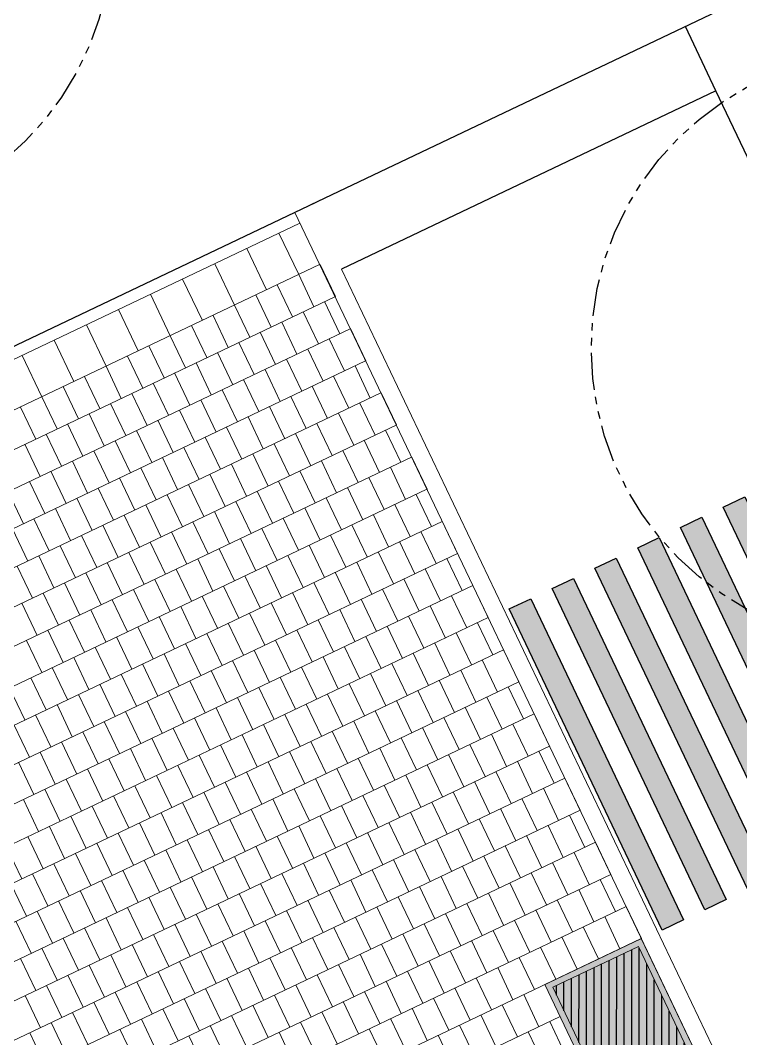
# Model space of a CAD drawing. Header units: metres. Extents: x 678805 to 1359287, y 2747329 to 5497370.
# Drawn here: x 679954.1 to 679966.25, y 2748825.27 to 2748842.45 of the extents above; entities that cross this region are included whole.
import ezdxf
from ezdxf.enums import TextEntityAlignment as Align

# ---------------------------------------------------------------- set-up
doc = ezdxf.new("R2010")
doc.units = ezdxf.units.M
for name, pattern in [('XREF_MON_EIT SUPPORT$0$HIDDEN', [0.375, 0.25, -0.125]), ('XREF_MON_EIT SUPPORT$0$LIM ACERAS$0$PHANTOM2', [1.25, 0.625, -0.125, 0.125, -0.125, 0.125, -0.125]), ('XREF_MON_SFT_TREES$0$HIDDEN', [0.375, 0.25, -0.125])]:
    doc.linetypes.add(name, pattern=pattern)
for name, color, linetype in [('00_XREF_MON_HSC_PAVEMENT', 7, 'Continuous'), ('00_XREF_TWQ_SFT_TREES', 7, 'Continuous'), ('00_XREF_TWQ_URBAN CONTEXT', 7, 'Continuous'), ('XREF_MON_EIT SUPPORT$0$02-L-Painted line', 254, 'Continuous'), ('XREF_MON_EIT SUPPORT$0$02-L-PINTURA', 253, 'Continuous'), ('XREF_MON_EIT SUPPORT$0$L-Límite Acera', 9, 'Continuous'), ('XREF_MON_EIT SUPPORT$0$SL_TREE_CANOPY_', 254, 'XREF_MON_EIT SUPPORT$0$HIDDEN'), ('XREF_MON_EIT SUPPORT$0$SL_TREE_TRUNK_', 254, 'Continuous'), ('XREF_MON_EIT SUPPORT$0$SL_Trees_out_of_scope_', 254, 'Continuous'), ('XREF_MON_GENERAL_LAYOUT$0$02-L-Edge Line Stair +10cm', 6, 'Continuous'), ('XREF_MON_HSC_PAVEMENT$0$03-TR-Tree Pit_Green', 74, 'Continuous'), ('XREF_MON_SFT_TREES$0$SL_TREE_CANOPY', 251, 'XREF_MON_SFT_TREES$0$HIDDEN'), ('XREF_MON_SFT_TREES$0$SL_TREE_TRUNK', 251, 'Continuous'), ('XREF_MON_URBAN CONTEXT$0$XREF_MON_EIT SUPPORT', 7, 'Continuous')]:
    doc.layers.add(name, color=color, linetype=linetype)
for name, color, linetype, true_color in [('02-L-Waterfeatures 01', 7, 'Continuous', 0x4da6ff), ('XREF_MON_HSC_PAVEMENT$0$03-TR-Tree Pit_White', 7, 'Continuous', 0xfcfcfc), ('XREF_MON_SFT_TREES$0$SL_TREE_ACACIA_NILOTICA', 7, 'Continuous', 0x264d00)]:
    doc.layers.add(name, color=color, linetype=linetype, true_color=true_color)
for name, color, linetype, lineweight in [('XREF_MON_GENERAL_LAYOUT$0$02-L-Material Change', 251, 'Continuous', 5), ('XREF_MON_GENERAL_LAYOUT$0$04-BK-Tree Pit', 6, 'Continuous', 5), ('XREF_MON_HSC_PAVEMENT$0$04-BK-Tree Pit', 6, 'Continuous', 5)]:
    doc.layers.add(name, color=color, linetype=linetype, lineweight=lineweight)
doc.layers.add('XREF_MON_HSC_PAVEMENT$0$02-L-Joints-Paviment_07_Precast Concrete Blocks 60X40', color=7, linetype='Continuous', lineweight=5, true_color=0x999999)
doc.layers.add('XREF_MON_HSC_PAVEMENT$0$03-TR-Pavement_07_Precast Concrete Blocks 60X40', color=7, linetype='Continuous', lineweight=5, true_color=0x999999)
doc.layers.get('XREF_MON_SFT_TREES$0$SL_TREE_ACACIA_NILOTICA').off()
doc.styles.add('XREF_MON_GENERAL_LAYOUT$0$Standard', font='arial.ttf')

# ---------------------------------------------------------------- blocks, each defined once
blk = doc.blocks.new('*U44')
h = blk.add_hatch(color=256)
h.dxf.hatch_style = 1
h.paths.add_polyline_path([(7.523, 14.549), (7.523, 14.949), (13.523, 14.949), (13.523, 14.549)])
h = blk.add_hatch(color=256)
h.dxf.hatch_style = 1
h.paths.add_polyline_path([(7.523, 13.749), (7.523, 14.149), (13.523, 14.149), (13.523, 13.749)])
h = blk.add_hatch(color=256)
h.dxf.hatch_style = 1
h.paths.add_polyline_path([(7.523, 12.949), (7.523, 13.349), (13.523, 13.349), (13.523, 12.949)])
h = blk.add_hatch(color=256)
h.dxf.hatch_style = 1
h.paths.add_polyline_path([(7.523, 12.149), (7.523, 12.549), (13.523, 12.549), (13.523, 12.149)])
h = blk.add_hatch(color=256)
h.dxf.hatch_style = 1
h.paths.add_polyline_path([(7.523, 11.349), (7.523, 11.749), (13.523, 11.749), (13.523, 11.349)])
h = blk.add_hatch(color=256)
h.dxf.hatch_style = 1
h.paths.add_polyline_path([(7.523, 10.549), (7.523, 10.949), (13.523, 10.949), (13.523, 10.549)])
h = blk.add_hatch(color=256)
h.dxf.hatch_style = 1
h.paths.add_polyline_path([(7.523, 9.749), (7.523, 10.149), (13.523, 10.149), (13.523, 9.749)])
h = blk.add_hatch(color=256)
h.dxf.hatch_style = 1
h.paths.add_polyline_path([(7.523, 8.949), (7.523, 9.349), (13.523, 9.349), (13.523, 8.949)])
h = blk.add_hatch(color=256)
h.dxf.hatch_style = 1
h.paths.add_polyline_path([(7.523, 8.149), (7.523, 8.549), (13.523, 8.549), (13.523, 8.149)])
at = {"layer": 'XREF_MON_EIT SUPPORT$0$02-L-PINTURA'}
for points in [[(7.523, 14.549), (7.523, 14.949), (13.523, 14.949), (13.523, 14.549)], [(7.523, 13.749), (7.523, 14.149), (13.523, 14.149), (13.523, 13.749)], [(7.523, 12.949), (7.523, 13.349), (13.523, 13.349), (13.523, 12.949)], [(7.523, 12.149), (7.523, 12.549), (13.523, 12.549), (13.523, 12.149)], [(7.523, 11.349), (7.523, 11.749), (13.523, 11.749), (13.523, 11.349)], [(7.523, 10.549), (7.523, 10.949), (13.523, 10.949), (13.523, 10.549)], [(7.523, 9.749), (7.523, 10.149), (13.523, 10.149), (13.523, 9.749)], [(7.523, 8.949), (7.523, 9.349), (13.523, 9.349), (13.523, 8.949)], [(7.523, 8.149), (7.523, 8.549), (13.523, 8.549), (13.523, 8.149)]]:
    blk.add_lwpolyline(points, close=True, dxfattribs=at)
blk = doc.blocks.new('XREF_MON_EIT SUPPORT$0$trees_outofboundaries')
at = {"layer": 'XREF_MON_EIT SUPPORT$0$SL_TREE_TRUNK_'}
h = blk.add_hatch(color=256, dxfattribs=at)
h.dxf.hatch_style = 1
edge = h.paths.add_edge_path()
edge.add_arc((0, 0), 0.25, 0, 360)
at = {"layer": 'XREF_MON_EIT SUPPORT$0$SL_TREE_CANOPY_', "linetype": 'XREF_MON_EIT SUPPORT$0$LIM ACERAS$0$PHANTOM2'}
blk.add_circle((0, 0), 5, dxfattribs=at)
at = {"layer": 'XREF_MON_EIT SUPPORT$0$SL_TREE_TRUNK_'}
blk.add_circle((0, 0), 0.25, dxfattribs=at)
blk = doc.blocks.new('XREF_MON_EIT SUPPORT')
at = {"layer": 'XREF_MON_EIT SUPPORT$0$L-Límite Acera'}
for points in [[(679975.859, 2748847.363), (679959, 2748839.34)], [(679965.837, 2748841.264), (679965.321, 2748842.348)], [(679965.837, 2748841.265), (679959.516, 2748838.257)], [(680033.752, 2748699.05), (679965.837, 2748841.265)]]:
    blk.add_lwpolyline(points, dxfattribs=at)
at = {"layer": 'XREF_MON_EIT SUPPORT$0$02-L-Painted line', "rotation": 295.4458425023207}
blk.add_blockref('*U44', (679951.758, 2748835.814), dxfattribs=at)
at = {"layer": 'XREF_MON_EIT SUPPORT$0$SL_Trees_out_of_scope_'}
for p in [(679950.648, 2748843.953), (679968.732, 2748836.923)]:
    blk.add_blockref('XREF_MON_EIT SUPPORT$0$trees_outofboundaries', p, dxfattribs=at)
blk = doc.blocks.new('XREF_MON_URBAN CONTEXT')
at = {"layer": 'XREF_MON_URBAN CONTEXT$0$XREF_MON_EIT SUPPORT'}
blk.add_blockref('XREF_MON_EIT SUPPORT', (0, 0), dxfattribs=at)
blk = doc.blocks.new('XREF_MON_SFT_TREES$0$Acacia_nilotica')
h = blk.add_hatch()
h.set_pattern_fill('ANSI31', color=256, scale=0.1)
edge = h.paths.add_edge_path()
edge.add_arc((0, 0), 4, 0, 360)
at = {"layer": 'XREF_MON_SFT_TREES$0$SL_TREE_TRUNK'}
h = blk.add_hatch(color=256, dxfattribs=at)
h.dxf.hatch_style = 1
edge = h.paths.add_edge_path()
edge.add_arc((0, 0), 0.25, 0, 360)
at = {"layer": 'XREF_MON_SFT_TREES$0$SL_TREE_CANOPY', "linetype": 'XREF_MON_SFT_TREES$0$HIDDEN'}
blk.add_circle((0, 0), 4, dxfattribs=at)
at = {"layer": 'XREF_MON_SFT_TREES$0$SL_TREE_TRUNK'}
blk.add_circle((0, 0), 0.25, dxfattribs=at)
blk = doc.blocks.new('XREF_MON_SFT_TREES')
at = {"layer": 'XREF_MON_SFT_TREES$0$SL_TREE_ACACIA_NILOTICA', "rotation": 25.44812939262281}
blk.add_blockref('XREF_MON_SFT_TREES$0$Acacia_nilotica', (679952.323, 2748820.132), dxfattribs=at)
blk = doc.blocks.new('XREF_MON_HSC_PAVEMENT$0$ALCORQUE RECTANGULAR')
at = {"layer": 'XREF_MON_HSC_PAVEMENT$0$03-TR-Tree Pit_Green', "ltscale": 0.3}
h = blk.add_hatch(dxfattribs=at)
h.set_pattern_fill('ANSI31', color=256, scale=0.04, angle=-45)
h.set_pattern_definition([(360, (-2068898.16958, 3428624.0145), (3e-17, 0.127), [])])
h.paths.add_polyline_path([(679903.391, 2748647.421), (679902.702, 2748648.869), (679904.689, 2748649.814), (679905.377, 2748648.367)])
at = {"layer": 'XREF_MON_HSC_PAVEMENT$0$03-TR-Tree Pit_White'}
h = blk.add_hatch(color=256, dxfattribs=at)
h.dxf.hatch_style = 1
h.paths.add_polyline_path([(679903.344, 2748647.288), (679902.569, 2748648.916), (679904.736, 2748649.947), (679905.511, 2748648.319)])
blk = doc.blocks.new('XREF_MON_HSC_PAVEMENT')
at = {"layer": 'XREF_MON_HSC_PAVEMENT$0$02-L-Joints-Paviment_07_Precast Concrete Blocks 60X40'}
for p, q in [((679958.795, 2748838.164), (679958.462, 2748838.863)), ((679958.253, 2748837.906), (679957.921, 2748838.605)), ((679957.711, 2748837.648), (679957.379, 2748838.347)), ((679959.156, 2748838.336), (679959.414, 2748837.794)), ((679958.795, 2748838.164), (679959.053, 2748837.622)), ((679957.17, 2748837.39), (679956.837, 2748838.089)), ((679958.434, 2748837.992), (679958.691, 2748837.45)), ((679956.628, 2748837.133), (679956.295, 2748837.832)), ((679958.072, 2748837.82), (679958.33, 2748837.278)), ((679957.711, 2748837.648), (679957.969, 2748837.106)), ((679959.231, 2748837.707), (679959.489, 2748837.165)), ((679956.086, 2748836.875), (679955.754, 2748837.574)), ((679957.35, 2748837.476), (679957.608, 2748836.934)), ((679958.87, 2748837.535), (679959.127, 2748836.993)), ((679955.544, 2748836.617), (679955.212, 2748837.316)), ((679956.989, 2748837.304), (679957.247, 2748836.763)), ((679958.508, 2748837.363), (679958.766, 2748836.821)), ((679959.672, 2748837.252), (679959.929, 2748836.71)), ((679956.628, 2748837.133), (679956.885, 2748836.591)), ((679958.147, 2748837.191), (679958.405, 2748836.649)), ((679959.31, 2748837.08), (679959.568, 2748836.538)), ((679955.003, 2748836.359), (679954.67, 2748837.058)), ((679956.266, 2748836.961), (679956.524, 2748836.419)), ((679957.786, 2748837.019), (679958.044, 2748836.477)), ((679958.949, 2748836.908), (679959.207, 2748836.367)), ((679954.461, 2748836.101), (679954.128, 2748836.8)), ((679955.905, 2748836.789), (679956.163, 2748836.247)), ((679957.425, 2748836.847), (679957.683, 2748836.306)), ((679958.588, 2748836.736), (679958.846, 2748836.195)), ((679955.544, 2748836.617), (679955.802, 2748836.075)), ((679957.064, 2748836.676), (679957.321, 2748836.134)), ((679958.227, 2748836.565), (679958.485, 2748836.023)), ((679959.746, 2748836.623), (679960.004, 2748836.081)), ((679955.183, 2748836.445), (679955.441, 2748835.903)), ((679956.702, 2748836.504), (679956.96, 2748835.962)), ((679957.866, 2748836.393), (679958.123, 2748835.851)), ((679959.385, 2748836.451), (679959.643, 2748835.91)), ((679954.822, 2748836.273), (679955.079, 2748835.731)), ((679956.341, 2748836.332), (679956.599, 2748835.79)), ((679957.504, 2748836.221), (679957.762, 2748835.679)), ((679959.024, 2748836.279), (679959.282, 2748835.738)), ((679954.46, 2748836.101), (679954.718, 2748835.559)), ((679955.98, 2748836.16), (679956.238, 2748835.618)), ((679957.143, 2748836.049), (679957.401, 2748835.507)), ((679958.663, 2748836.108), (679958.921, 2748835.566)), ((679960.187, 2748836.169), (679960.445, 2748835.627)), ((679954.099, 2748835.929), (679954.357, 2748835.388)), ((679955.619, 2748835.988), (679955.877, 2748835.446)), ((679956.782, 2748835.877), (679957.04, 2748835.335)), ((679958.302, 2748835.936), (679958.559, 2748835.394)), ((679959.826, 2748835.997), (679960.084, 2748835.455)), ((679955.258, 2748835.816), (679955.515, 2748835.274)), ((679956.421, 2748835.705), (679956.679, 2748835.163)), ((679957.94, 2748835.764), (679958.198, 2748835.222)), ((679959.465, 2748835.825), (679959.723, 2748835.283)), ((679954.896, 2748835.644), (679955.154, 2748835.102)), ((679956.06, 2748835.533), (679956.317, 2748834.992)), ((679957.579, 2748835.592), (679957.837, 2748835.05)), ((679959.104, 2748835.653), (679959.361, 2748835.111)), ((679960.262, 2748835.54), (679960.52, 2748834.998)), ((679954.535, 2748835.472), (679954.793, 2748834.931)), ((679955.698, 2748835.361), (679955.956, 2748834.82)), ((679957.218, 2748835.42), (679957.476, 2748834.878)), ((679958.742, 2748835.481), (679959, 2748834.939)), ((679959.901, 2748835.368), (679960.159, 2748834.826)), ((679954.174, 2748835.301), (679954.432, 2748834.759)), ((679955.337, 2748835.19), (679955.595, 2748834.648)), ((679956.857, 2748835.248), (679957.115, 2748834.706)), ((679958.381, 2748835.309), (679958.639, 2748834.767)), ((679959.54, 2748835.196), (679959.797, 2748834.654)), ((679954.976, 2748835.018), (679955.234, 2748834.476)), ((679956.496, 2748835.076), (679956.753, 2748834.535)), ((679958.02, 2748835.137), (679958.278, 2748834.595)), ((679959.178, 2748835.024), (679959.436, 2748834.482)), ((679960.703, 2748835.085), (679960.961, 2748834.543)), ((679954.615, 2748834.846), (679954.873, 2748834.304)), ((679956.134, 2748834.904), (679956.392, 2748834.363)), ((679957.659, 2748834.965), (679957.917, 2748834.424)), ((679958.817, 2748834.852), (679959.075, 2748834.31)), ((679960.342, 2748834.913), (679960.599, 2748834.371)), ((679954.254, 2748834.674), (679954.512, 2748834.132)), ((679955.773, 2748834.733), (679956.031, 2748834.191)), ((679957.298, 2748834.794), (679957.555, 2748834.252)), ((679958.456, 2748834.68), (679958.714, 2748834.138)), ((679959.98, 2748834.741), (679960.238, 2748834.199)), ((679953.893, 2748834.502), (679954.15, 2748833.96)), ((679955.412, 2748834.561), (679955.67, 2748834.019)), ((679956.936, 2748834.622), (679957.194, 2748834.08)), ((679958.095, 2748834.508), (679958.353, 2748833.967)), ((679959.619, 2748834.569), (679959.877, 2748834.028)), ((679955.051, 2748834.389), (679955.309, 2748833.847)), ((679956.575, 2748834.45), (679956.833, 2748833.908)), ((679957.734, 2748834.337), (679957.991, 2748833.795)), ((679959.258, 2748834.397), (679959.516, 2748833.856)), ((679960.778, 2748834.456), (679961.035, 2748833.914)), ((679954.69, 2748834.217), (679954.947, 2748833.675)), ((679956.214, 2748834.278), (679956.472, 2748833.736)), ((679957.372, 2748834.165), (679957.63, 2748833.623)), ((679958.897, 2748834.226), (679959.155, 2748833.684)), ((679960.416, 2748834.284), (679960.674, 2748833.742)), ((679954.328, 2748834.045), (679954.586, 2748833.503)), ((679955.853, 2748834.106), (679956.111, 2748833.564)), ((679957.011, 2748833.993), (679957.269, 2748833.451)), ((679958.536, 2748834.054), (679958.793, 2748833.512)), ((679960.055, 2748834.112), (679960.313, 2748833.571)), ((679961.218, 2748834.001), (679961.476, 2748833.46)), ((679953.967, 2748833.873), (679954.225, 2748833.331)), ((679955.492, 2748833.934), (679955.75, 2748833.392)), ((679956.65, 2748833.821), (679956.908, 2748833.279)), ((679958.174, 2748833.882), (679958.432, 2748833.34)), ((679959.694, 2748833.94), (679959.952, 2748833.399)), ((679960.857, 2748833.83), (679961.115, 2748833.288)), ((679955.131, 2748833.762), (679955.388, 2748833.22)), ((679956.289, 2748833.649), (679956.547, 2748833.107)), ((679957.813, 2748833.71), (679958.071, 2748833.168)), ((679959.333, 2748833.769), (679959.591, 2748833.227)), ((679960.496, 2748833.658), (679960.754, 2748833.116)), ((679954.769, 2748833.59), (679955.027, 2748833.049)), ((679955.928, 2748833.477), (679956.185, 2748832.935)), ((679957.452, 2748833.538), (679957.71, 2748832.996)), ((679958.972, 2748833.597), (679959.229, 2748833.055)), ((679960.135, 2748833.486), (679960.393, 2748832.944)), ((679954.408, 2748833.418), (679954.666, 2748832.877)), ((679955.566, 2748833.305), (679955.824, 2748832.763)), ((679957.091, 2748833.366), (679957.349, 2748832.824)), ((679958.61, 2748833.425), (679958.868, 2748832.883)), ((679959.774, 2748833.314), (679960.031, 2748832.772)), ((679961.293, 2748833.372), (679961.551, 2748832.831)), ((679954.047, 2748833.247), (679954.305, 2748832.705)), ((679955.205, 2748833.133), (679955.463, 2748832.592)), ((679956.73, 2748833.194), (679956.988, 2748832.653)), ((679958.249, 2748833.253), (679958.507, 2748832.711)), ((679959.412, 2748833.142), (679959.67, 2748832.6)), ((679960.932, 2748833.201), (679961.19, 2748832.659)), ((679954.844, 2748832.961), (679955.102, 2748832.42)), ((679956.369, 2748833.022), (679956.626, 2748832.481)), ((679957.888, 2748833.081), (679958.146, 2748832.539)), ((679959.051, 2748832.97), (679959.309, 2748832.428)), ((679960.571, 2748833.029), (679960.829, 2748832.487)), ((679954.483, 2748832.79), (679954.741, 2748832.248)), ((679956.007, 2748832.851), (679956.265, 2748832.309)), ((679957.527, 2748832.909), (679957.785, 2748832.367)), ((679958.69, 2748832.798), (679958.948, 2748832.256)), ((679960.21, 2748832.857), (679960.468, 2748832.315)), ((679954.122, 2748832.618), (679954.38, 2748832.076)), ((679955.646, 2748832.679), (679955.904, 2748832.137)), ((679957.166, 2748832.737), (679957.424, 2748832.196)), ((679958.329, 2748832.626), (679958.587, 2748832.085)), ((679959.848, 2748832.685), (679960.106, 2748832.143)), ((679955.285, 2748832.507), (679955.543, 2748831.965)), ((679956.805, 2748832.565), (679957.062, 2748832.024)), ((679957.968, 2748832.454), (679958.226, 2748831.913)), ((679959.487, 2748832.513), (679959.745, 2748831.971)), ((679954.924, 2748832.335), (679955.182, 2748831.793)), ((679956.443, 2748832.394), (679956.701, 2748831.852)), ((679957.607, 2748832.283), (679957.864, 2748831.741)), ((679959.126, 2748832.341), (679959.384, 2748831.799)), ((679954.563, 2748832.163), (679954.82, 2748831.621)), ((679956.082, 2748832.222), (679956.34, 2748831.68)), ((679957.245, 2748832.111), (679957.503, 2748831.569)), ((679958.765, 2748832.169), (679959.023, 2748831.628)), ((679954.201, 2748831.991), (679954.459, 2748831.449)), ((679955.721, 2748832.05), (679955.979, 2748831.508)), ((679956.884, 2748831.939), (679957.142, 2748831.397)), ((679958.404, 2748831.997), (679958.662, 2748831.456)), ((679955.36, 2748831.878), (679955.618, 2748831.336)), ((679956.523, 2748831.767), (679956.781, 2748831.225)), ((679958.043, 2748831.826), (679958.3, 2748831.284)), ((679954.999, 2748831.706), (679955.256, 2748831.164)), ((679956.162, 2748831.595), (679956.42, 2748831.053)), ((679957.681, 2748831.654), (679957.939, 2748831.112)), ((679954.637, 2748831.534), (679954.895, 2748830.992)), ((679955.801, 2748831.423), (679956.058, 2748830.881)), ((679957.32, 2748831.482), (679957.578, 2748830.94)), ((679954.276, 2748831.362), (679954.534, 2748830.821)), ((679955.439, 2748831.251), (679955.697, 2748830.71)), ((679956.959, 2748831.31), (679957.217, 2748830.768)), ((679953.915, 2748831.19), (679954.173, 2748830.649)), ((679955.078, 2748831.079), (679955.336, 2748830.538)), ((679956.598, 2748831.138), (679956.856, 2748830.596)), ((679954.717, 2748830.908), (679954.975, 2748830.366)), ((679956.237, 2748830.966), (679956.494, 2748830.424)), ((679954.356, 2748830.736), (679954.614, 2748830.194)), ((679955.875, 2748830.794), (679956.133, 2748830.252)), ((679953.995, 2748830.564), (679954.252, 2748830.022)), ((679955.514, 2748830.622), (679955.772, 2748830.081)), ((679955.153, 2748830.451), (679955.411, 2748829.909)), ((679954.792, 2748830.279), (679955.05, 2748829.737)), ((679954.431, 2748830.107), (679954.688, 2748829.565)), ((679954.069, 2748829.935), (679954.327, 2748829.393))]:
    blk.add_line(p, q, dxfattribs=at)
for points in [[(679961.734, 2748832.918), (679961.992, 2748832.376)], [(679961.373, 2748832.746), (679961.631, 2748832.204)], [(679961.012, 2748832.574), (679961.27, 2748832.032)], [(679960.651, 2748832.402), (679960.908, 2748831.86)], [(679961.812, 2748832.291), (679962.07, 2748831.749)], [(679960.289, 2748832.23), (679960.547, 2748831.688)], [(679961.451, 2748832.119), (679961.709, 2748831.577)], [(679959.928, 2748832.058), (679960.186, 2748831.517)], [(679961.09, 2748831.947), (679961.348, 2748831.405)], [(679959.567, 2748831.886), (679959.825, 2748831.345)], [(679960.729, 2748831.775), (679960.987, 2748831.233)], [(679962.251, 2748831.835), (679962.509, 2748831.293)], [(679959.206, 2748831.715), (679959.464, 2748831.173)], [(679960.368, 2748831.603), (679960.626, 2748831.061)], [(679961.89, 2748831.663), (679962.148, 2748831.121)], [(679958.845, 2748831.543), (679959.102, 2748831.001)], [(679960.007, 2748831.431), (679960.264, 2748830.889)], [(679961.529, 2748831.491), (679961.787, 2748830.949)], [(679958.483, 2748831.371), (679958.741, 2748830.829)], [(679959.645, 2748831.259), (679959.903, 2748830.718)], [(679961.168, 2748831.319), (679961.425, 2748830.777)], [(679958.122, 2748831.199), (679958.38, 2748830.657)], [(679959.284, 2748831.087), (679959.542, 2748830.546)], [(679960.806, 2748831.147), (679961.064, 2748830.606)], [(679962.33, 2748831.208), (679962.587, 2748830.666)], [(679957.761, 2748831.027), (679958.019, 2748830.485)], [(679958.923, 2748830.916), (679959.181, 2748830.374)], [(679960.445, 2748830.976), (679960.703, 2748830.434)], [(679961.968, 2748831.036), (679962.226, 2748830.494)], [(679957.4, 2748830.855), (679957.658, 2748830.313)], [(679958.562, 2748830.744), (679958.82, 2748830.202)], [(679960.084, 2748830.804), (679960.342, 2748830.262)], [(679961.607, 2748830.864), (679961.865, 2748830.322)], [(679962.768, 2748830.752), (679963.026, 2748830.21)], [(679957.039, 2748830.683), (679957.296, 2748830.142)], [(679958.201, 2748830.572), (679958.458, 2748830.03)], [(679959.723, 2748830.632), (679959.981, 2748830.09)], [(679961.246, 2748830.692), (679961.504, 2748830.15)], [(679962.407, 2748830.58), (679962.665, 2748830.038)], [(679956.677, 2748830.511), (679956.935, 2748829.97)], [(679957.839, 2748830.4), (679958.097, 2748829.858)], [(679959.362, 2748830.46), (679959.62, 2748829.918)], [(679960.885, 2748830.52), (679961.143, 2748829.978)], [(679962.046, 2748830.408), (679962.304, 2748829.866)], [(679956.316, 2748830.34), (679956.574, 2748829.798)], [(679957.478, 2748830.228), (679957.736, 2748829.686)], [(679959.001, 2748830.288), (679959.258, 2748829.746)], [(679960.524, 2748830.348), (679960.781, 2748829.807)], [(679961.685, 2748830.236), (679961.943, 2748829.695)], [(679955.955, 2748830.168), (679956.213, 2748829.626)], [(679957.117, 2748830.056), (679957.375, 2748829.514)], [(679958.639, 2748830.116), (679958.897, 2748829.574)], [(679960.162, 2748830.176), (679960.42, 2748829.635)], [(679961.324, 2748830.065), (679961.581, 2748829.523)], [(679962.847, 2748830.125), (679963.105, 2748829.583)], [(679955.594, 2748829.996), (679955.852, 2748829.454)], [(679956.756, 2748829.884), (679957.014, 2748829.343)], [(679958.278, 2748829.944), (679958.536, 2748829.402)], [(679959.801, 2748830.005), (679960.059, 2748829.463)], [(679960.962, 2748829.893), (679961.22, 2748829.351)], [(679962.486, 2748829.953), (679962.743, 2748829.411)], [(679955.233, 2748829.824), (679955.49, 2748829.282)], [(679956.395, 2748829.712), (679956.652, 2748829.171)], [(679957.917, 2748829.772), (679958.175, 2748829.231)], [(679959.44, 2748829.833), (679959.698, 2748829.291)], [(679960.601, 2748829.721), (679960.859, 2748829.179)], [(679962.124, 2748829.781), (679962.382, 2748829.239)], [(679954.871, 2748829.652), (679955.129, 2748829.11)], [(679956.033, 2748829.541), (679956.291, 2748828.999)], [(679957.556, 2748829.6), (679957.814, 2748829.059)], [(679959.079, 2748829.661), (679959.337, 2748829.119)], [(679960.24, 2748829.549), (679960.498, 2748829.007)], [(679961.763, 2748829.609), (679962.021, 2748829.067)], [(679963.285, 2748829.669), (679963.543, 2748829.127)], [(679954.51, 2748829.48), (679954.768, 2748828.938)], [(679955.672, 2748829.369), (679955.93, 2748828.827)], [(679957.195, 2748829.429), (679957.452, 2748828.887)], [(679958.718, 2748829.489), (679958.976, 2748828.947)], [(679959.879, 2748829.377), (679960.137, 2748828.835)], [(679961.402, 2748829.437), (679961.66, 2748828.896)], [(679962.924, 2748829.497), (679963.182, 2748828.956)], [(679954.149, 2748829.308), (679954.407, 2748828.767)], [(679955.311, 2748829.197), (679955.569, 2748828.655)], [(679956.833, 2748829.257), (679957.091, 2748828.715)], [(679958.357, 2748829.317), (679958.614, 2748828.775)], [(679959.518, 2748829.205), (679959.775, 2748828.663)], [(679961.041, 2748829.265), (679961.299, 2748828.724)], [(679962.563, 2748829.325), (679962.821, 2748828.784)], [(679954.95, 2748829.025), (679955.208, 2748828.483)], [(679956.472, 2748829.085), (679956.73, 2748828.543)], [(679957.995, 2748829.145), (679958.253, 2748828.603)], [(679959.156, 2748829.033), (679959.414, 2748828.491)], [(679960.68, 2748829.094), (679960.937, 2748828.552)], [(679962.202, 2748829.154), (679962.46, 2748828.612)], [(679963.364, 2748829.042), (679963.622, 2748828.5)], [(679954.589, 2748828.853), (679954.846, 2748828.311)], [(679956.111, 2748828.913), (679956.369, 2748828.371)], [(679957.634, 2748828.973), (679957.892, 2748828.432)], [(679958.795, 2748828.861), (679959.053, 2748828.32)], [(679960.318, 2748828.922), (679960.576, 2748828.38)], [(679961.841, 2748828.982), (679962.099, 2748828.44)], [(679963.003, 2748828.87), (679963.26, 2748828.328)], [(679954.227, 2748828.681), (679954.485, 2748828.139)], [(679955.75, 2748828.741), (679956.008, 2748828.199)], [(679957.273, 2748828.801), (679957.531, 2748828.26)], [(679958.434, 2748828.69), (679958.692, 2748828.148)], [(679959.957, 2748828.75), (679960.215, 2748828.208)], [(679961.48, 2748828.81), (679961.737, 2748828.268)], [(679962.641, 2748828.698), (679962.899, 2748828.156)], [(679953.866, 2748828.509), (679954.124, 2748827.967)], [(679955.389, 2748828.569), (679955.646, 2748828.027)], [(679956.912, 2748828.63), (679957.17, 2748828.088)], [(679958.073, 2748828.518), (679958.331, 2748827.976)], [(679959.596, 2748828.578), (679959.854, 2748828.036)], [(679961.118, 2748828.638), (679961.376, 2748828.096)], [(679962.28, 2748828.526), (679962.538, 2748827.985)], [(679963.803, 2748828.586), (679964.06, 2748828.045)], [(679955.027, 2748828.397), (679955.285, 2748827.856)], [(679956.551, 2748828.458), (679956.808, 2748827.916)], [(679957.712, 2748828.346), (679957.97, 2748827.804)], [(679959.235, 2748828.406), (679959.493, 2748827.864)], [(679960.757, 2748828.466), (679961.015, 2748827.924)], [(679961.919, 2748828.354), (679962.177, 2748827.813)], [(679963.441, 2748828.414), (679963.699, 2748827.873)], [(679954.666, 2748828.225), (679954.924, 2748827.684)], [(679956.189, 2748828.286), (679956.447, 2748827.744)], [(679957.351, 2748828.174), (679957.608, 2748827.632)], [(679958.874, 2748828.234), (679959.131, 2748827.692)], [(679960.396, 2748828.294), (679960.654, 2748827.752)], [(679961.558, 2748828.183), (679961.816, 2748827.641)], [(679963.08, 2748828.243), (679963.338, 2748827.701)], [(679954.305, 2748828.054), (679954.563, 2748827.512)], [(679955.828, 2748828.114), (679956.086, 2748827.572)], [(679956.989, 2748828.002), (679957.247, 2748827.46)], [(679958.512, 2748828.062), (679958.77, 2748827.521)], [(679960.035, 2748828.122), (679960.293, 2748827.58)], [(679961.197, 2748828.011), (679961.455, 2748827.469)], [(679962.719, 2748828.071), (679962.977, 2748827.529)], [(679953.944, 2748827.882), (679954.202, 2748827.34)], [(679955.467, 2748827.942), (679955.725, 2748827.4)], [(679956.628, 2748827.83), (679956.886, 2748827.288)], [(679958.151, 2748827.89), (679958.409, 2748827.349)], [(679959.674, 2748827.95), (679959.931, 2748827.409)], [(679960.836, 2748827.839), (679961.093, 2748827.297)], [(679962.358, 2748827.899), (679962.616, 2748827.357)], [(679963.881, 2748827.959), (679964.139, 2748827.417)], [(679955.106, 2748827.77), (679955.364, 2748827.228)], [(679956.267, 2748827.658), (679956.525, 2748827.116)], [(679957.79, 2748827.719), (679958.048, 2748827.177)], [(679959.312, 2748827.779), (679959.57, 2748827.237)], [(679960.474, 2748827.667), (679960.732, 2748827.125)], [(679961.997, 2748827.727), (679962.254, 2748827.185)], [(679963.52, 2748827.787), (679963.778, 2748827.245)], [(679954.745, 2748827.598), (679955.002, 2748827.057)], [(679955.906, 2748827.486), (679956.164, 2748826.945)], [(679957.429, 2748827.547), (679957.687, 2748827.005)], [(679958.951, 2748827.607), (679959.209, 2748827.065)], [(679960.113, 2748827.495), (679960.371, 2748826.953)], [(679961.635, 2748827.555), (679961.893, 2748827.013)], [(679963.159, 2748827.615), (679963.416, 2748827.074)], [(679964.32, 2748827.503), (679964.578, 2748826.962)], [(679954.383, 2748827.426), (679954.641, 2748826.885)], [(679955.545, 2748827.314), (679955.802, 2748826.773)], [(679957.068, 2748827.375), (679957.326, 2748826.833)], [(679958.59, 2748827.435), (679958.848, 2748826.893)], [(679959.752, 2748827.323), (679960.01, 2748826.781)], [(679961.274, 2748827.383), (679961.532, 2748826.841)], [(679962.797, 2748827.444), (679963.055, 2748826.902)], [(679963.959, 2748827.332), (679964.216, 2748826.79)], [(679954.022, 2748827.255), (679954.28, 2748826.713)], [(679955.183, 2748827.143), (679955.441, 2748826.601)], [(679956.707, 2748827.203), (679956.964, 2748826.661)], [(679958.229, 2748827.263), (679958.487, 2748826.721)], [(679959.391, 2748827.151), (679959.649, 2748826.61)], [(679960.913, 2748827.211), (679961.171, 2748826.67)], [(679962.436, 2748827.272), (679962.694, 2748826.73)], [(679963.597, 2748827.16), (679963.855, 2748826.618)], [(679954.822, 2748826.971), (679955.08, 2748826.429)], [(679956.345, 2748827.031), (679956.603, 2748826.489)], [(679957.868, 2748827.091), (679958.125, 2748826.549)], [(679959.03, 2748826.979), (679959.287, 2748826.438)], [(679960.552, 2748827.039), (679960.81, 2748826.498)], [(679962.075, 2748827.1), (679962.333, 2748826.558)], [(679963.236, 2748826.988), (679963.494, 2748826.446)], [(679954.461, 2748826.799), (679954.719, 2748826.257)], [(679955.984, 2748826.859), (679956.242, 2748826.317)], [(679957.506, 2748826.919), (679957.764, 2748826.377)], [(679958.668, 2748826.808), (679958.926, 2748826.266)], [(679960.191, 2748826.868), (679960.449, 2748826.326)], [(679961.714, 2748826.928), (679961.972, 2748826.386)], [(679962.875, 2748826.816), (679963.133, 2748826.274)], [(679954.1, 2748826.627), (679954.358, 2748826.085)], [(679955.623, 2748826.687), (679955.881, 2748826.146)], [(679957.145, 2748826.747), (679957.403, 2748826.205)], [(679958.307, 2748826.636), (679958.565, 2748826.094)], [(679959.83, 2748826.696), (679960.087, 2748826.154)], [(679961.353, 2748826.756), (679961.61, 2748826.214)], [(679962.514, 2748826.644), (679962.772, 2748826.102)], [(679955.262, 2748826.515), (679955.52, 2748825.974)], [(679956.784, 2748826.575), (679957.042, 2748826.034)], [(679957.946, 2748826.464), (679958.204, 2748825.922)], [(679959.468, 2748826.524), (679959.726, 2748825.982)], [(679960.991, 2748826.584), (679961.249, 2748826.042)], [(679962.153, 2748826.472), (679962.41, 2748825.93)], [(679954.901, 2748826.344), (679955.158, 2748825.802)], [(679956.423, 2748826.404), (679956.681, 2748825.862)], [(679957.585, 2748826.292), (679957.843, 2748825.75)], [(679959.107, 2748826.352), (679959.365, 2748825.81)], [(679960.63, 2748826.412), (679960.888, 2748825.87)], [(679961.791, 2748826.3), (679962.049, 2748825.759)], [(679954.539, 2748826.172), (679954.797, 2748825.63)], [(679956.062, 2748826.232), (679956.32, 2748825.69)], [(679957.224, 2748826.12), (679957.481, 2748825.578)], [(679958.746, 2748826.18), (679959.004, 2748825.638)], [(679960.269, 2748826.24), (679960.527, 2748825.699)], [(679961.43, 2748826.128), (679961.688, 2748825.587)], [(679954.178, 2748826), (679954.436, 2748825.458)], [(679955.7, 2748826.06), (679955.958, 2748825.518)], [(679956.862, 2748825.948), (679957.12, 2748825.406)], [(679958.385, 2748826.008), (679958.643, 2748825.466)], [(679959.908, 2748826.068), (679960.166, 2748825.527)], [(679961.069, 2748825.957), (679961.327, 2748825.415)], [(679962.592, 2748826.017), (679962.85, 2748825.475)], [(679955.339, 2748825.888), (679955.597, 2748825.346)], [(679956.501, 2748825.776), (679956.759, 2748825.235)], [(679958.024, 2748825.836), (679958.281, 2748825.294)], [(679959.547, 2748825.897), (679959.805, 2748825.355)], [(679960.708, 2748825.785), (679960.966, 2748825.243)], [(679962.231, 2748825.845), (679962.489, 2748825.303)], [(679954.978, 2748825.716), (679955.236, 2748825.174)], [(679956.14, 2748825.604), (679956.398, 2748825.063)], [(679957.662, 2748825.664), (679957.92, 2748825.123)], [(679959.186, 2748825.725), (679959.443, 2748825.183)], [(679960.347, 2748825.613), (679960.604, 2748825.071)], [(679961.87, 2748825.673), (679962.128, 2748825.131)], [(679954.617, 2748825.544), (679954.875, 2748825.002)], [(679955.779, 2748825.433), (679956.037, 2748824.891)], [(679957.301, 2748825.493), (679957.559, 2748824.951)], [(679958.824, 2748825.553), (679959.082, 2748825.011)], [(679959.985, 2748825.441), (679960.243, 2748824.899)], [(679961.509, 2748825.501), (679961.766, 2748824.959)], [(679963.031, 2748825.561), (679963.289, 2748825.02)], [(679954.256, 2748825.372), (679954.514, 2748824.83)], [(679956.94, 2748825.321), (679957.198, 2748824.779)], [(679958.463, 2748825.381), (679958.721, 2748824.839)], [(679961.147, 2748825.329), (679961.405, 2748824.788)], [(679962.67, 2748825.39), (679962.928, 2748824.848)]]:
    blk.add_lwpolyline(points, dxfattribs=at)
at = {"layer": 'XREF_MON_HSC_PAVEMENT$0$03-TR-Pavement_07_Precast Concrete Blocks 60X40'}
for p, q in [((679953.377, 2748835.586), (679959.148, 2748838.332)), ((679947.127, 2748831.947), (679959.406, 2748837.79)), ((679947.384, 2748831.405), (679959.665, 2748837.249)), ((679947.642, 2748830.863), (679959.923, 2748836.707)), ((679947.9, 2748830.322), (679960.182, 2748836.166)), ((679948.158, 2748829.78), (679960.441, 2748835.625)), ((679948.416, 2748829.238), (679960.699, 2748835.083)), ((679949.667, 2748829.169), (679960.958, 2748834.542)), ((679949.925, 2748828.627), (679961.216, 2748834)), ((679950.182, 2748828.085), (679961.475, 2748833.459)), ((679602.439, 2748661.942), (679961.734, 2748832.918)), ((679602.698, 2748661.401), (679961.992, 2748832.376)), ((679602.956, 2748660.859), (679962.25, 2748831.835)), ((679603.215, 2748660.318), (679962.509, 2748831.293)), ((679603.474, 2748659.776), (679962.768, 2748830.752)), ((679603.732, 2748659.235), (679963.026, 2748830.21)), ((679733.636, 2748720.387), (679963.285, 2748829.669)), ((679733.894, 2748719.845), (679963.543, 2748829.127)), ((679723.497, 2748714.233), (679963.802, 2748828.586)), ((679906.517, 2748800.661), (679964.06, 2748828.045)), ((679906.774, 2748800.12), (679964.319, 2748827.503)), ((679914.372, 2748803.071), (679964.578, 2748826.962)), ((679953.277, 2748820.92), (679963.207, 2748825.645))]:
    blk.add_line(p, q, dxfattribs=at)
at = {"layer": 'XREF_MON_HSC_PAVEMENT$0$04-BK-Tree Pit', "rotation": 90}
blk.add_blockref('XREF_MON_HSC_PAVEMENT$0$ALCORQUE RECTANGULAR', (3428612.896, 2068921.451), dxfattribs=at)
blk = doc.blocks.new('XREF_MON_GENERAL_LAYOUT$0$ALCORQUE RECTANGULAR')
blk.add_lwpolyline([(679903.391, 2748647.421), (679902.702, 2748648.868), (679904.689, 2748649.814), (679905.378, 2748648.366)], close=True)
at = {"layer": 'XREF_MON_GENERAL_LAYOUT$0$02-L-Material Change'}
blk.add_lwpolyline([(679903.344, 2748647.288), (679902.569, 2748648.916), (679904.736, 2748649.947), (679905.511, 2748648.319)], close=True, dxfattribs=at)
blk = doc.blocks.new('XREF_MON_GENERAL_LAYOUT')
at = {"layer": 'XREF_MON_GENERAL_LAYOUT$0$02-L-Edge Line Stair +10cm'}
blk.add_lwpolyline([(679952.595, 2748836.292), (679959.091, 2748839.383)], dxfattribs=at)
at = {"layer": 'XREF_MON_GENERAL_LAYOUT$0$02-L-Material Change'}
for p, q in [((679958.729, 2748839.211), (680027.591, 2748695.01)), ((679959.516, 2748838.257), (680027.948, 2748694.959))]:
    blk.add_line(p, q, dxfattribs=at)
at = {"layer": 'XREF_MON_GENERAL_LAYOUT$0$02-L-Material Change', "ltscale": 0.3}
blk.add_line((679953.042, 2748836.284), (679958.815, 2748839.031), dxfattribs=at)
at = {"layer": 'XREF_MON_GENERAL_LAYOUT$0$04-BK-Tree Pit', "rotation": 90}
blk.add_blockref('XREF_MON_GENERAL_LAYOUT$0$ALCORQUE RECTANGULAR', (3428612.896, 2068921.451), dxfattribs=at)
at = {"style": 'XREF_MON_GENERAL_LAYOUT$0$Standard'}
for tag, rotation, p in [('604,00', 330.2643, (679905.77, 2748776.558)), ('603,00', 330.2643, (679901.861, 2748753.477)), ('600,00', 133.826, (679944.597, 2748745.153)), ('602,00', 330.2643, (679883.319, 2748738.727)), ('601,00', 117.8906, (679920.972, 2748732.87)), ('601,00', 330.2643, (679864.777, 2748723.976)), ('600,00', 40.8833, (679777.405, 2748705.444, 1.17)), ('602,00', 330.2643, (679941.275, 2748705.483)), ('601,00', 40.8833, (679701.798, 2748703.889, 1.17)), ('598,00', 62.091, (679810.267, 2748702.619)), ('600,00', 330.2643, (679877.781, 2748691.131)), ('600,00', 19.5511, (679920.444, 2748685.496)), ('601,00', 330.2643, (679934.813, 2748683.804)), ('599,00', 330.2643, (679854.567, 2748679.061)), ('600,00', 88.3928, (679743.913, 2748675.572)), ('599,00', 20.6086, (679924.26, 2748675.216)), ('601,00', 88.3928, (679728.035, 2748671.318, -2)), ('602,00', 88.3928, (679711.826, 2748665.966, -1)), ('603,00', 88.3928, (679695.615, 2748660.611)), ('599,00', 40.8833, (679788.807, 2748655.829, 1.17)), ('601,00', 40.8833, (679627.612, 2748644.603, 1.17)), ('603,00', 41.7058, (679702.499, 2748628.484, 1.17)), ('600,00', 40.8833, (679645.925, 2748597.926, 1.17)), ('599,00', 34.2277, (679673.574, 2748555.136, 5.34))]:
    blk.add_attdef(tag, text='', height=1, rotation=rotation, dxfattribs=at).set_placement(p, align=Align.MIDDLE)
at = {"ltscale": 0.3, "style": 'XREF_MON_GENERAL_LAYOUT$0$Standard'}
for tag, rotation, p in [('603,50', 330.2643, (679911.501, 2748760.57)), ('602,50', 330.2643, (679892.865, 2748745.846)), ('600,50', 133.826, (679933.048, 2748738.729)), ('601,50', 330.2643, (679873.581, 2748731.671)), ('601,50', 101.2857, (679909.522, 2748726.945)), ('602,50', 330.2643, (679948.625, 2748713.86)), ('600,50', 39.606, (679743.243, 2748706.971)), ('600,50', 330.2643, (679880.266, 2748702.726)), ('600,50', 17.3537, (679917.615, 2748690.554)), ('599,50', 330.2643, (679867.197, 2748684.716)), ('599,50', 18.8944, (679921.71, 2748680.578)), ('599,50', 39.606, (679778.991, 2748677.241)), ('600,50', 88.3928, (679735.925, 2748673.586)), ('601,50', 88.3928, (679719.906, 2748668.581)), ('602,50', 88.3928, (679703.474, 2748663.452)), ('601,50', 39.606, (679610.513, 2748662.061)), ('598,50', 330.2643, (679861.765, 2748662.397)), ('600,00', 41.7058, (679752.308, 2748637.685)), ('601,00', 41.7058, (679736.044, 2748634.538)), ('599,00', 35.0835, (679763.043, 2748634.415, 1.17)), ('602,00', 41.7058, (679720.174, 2748633.096, 1.17)), ('600,00', 35.0835, (679747.063, 2748629.903, 1.17)), ('601,00', 35.0835, (679731.246, 2748625.239, 1.17)), ('600,50', 39.606, (679636.92, 2748621.339)), ('602,00', 35.0835, (679715.4, 2748620.639, 1.17)), ('599,50', 28.7604, (679659.482, 2748574.323))]:
    blk.add_attdef(tag, text='', height=1, rotation=rotation, dxfattribs=at).set_placement(p, align=Align.MIDDLE)

msp = doc.modelspace()

# ---------------------------------------------------------------- block references
at = {"layer": '00_XREF_MON_HSC_PAVEMENT'}
msp.add_blockref('XREF_MON_HSC_PAVEMENT', (0, 0), dxfattribs=at)
at = {"layer": '00_XREF_TWQ_SFT_TREES'}
msp.add_blockref('XREF_MON_SFT_TREES', (0, 0), dxfattribs=at)
at = {"layer": '00_XREF_TWQ_URBAN CONTEXT'}
msp.add_blockref('XREF_MON_URBAN CONTEXT', (0, 0), dxfattribs=at)
at = {"layer": '02-L-Waterfeatures 01', "color": 18, "true_color": 0x000000}
msp.add_blockref('XREF_MON_GENERAL_LAYOUT', (0, 0), dxfattribs=at)

doc.saveas('drawing.dxf')
